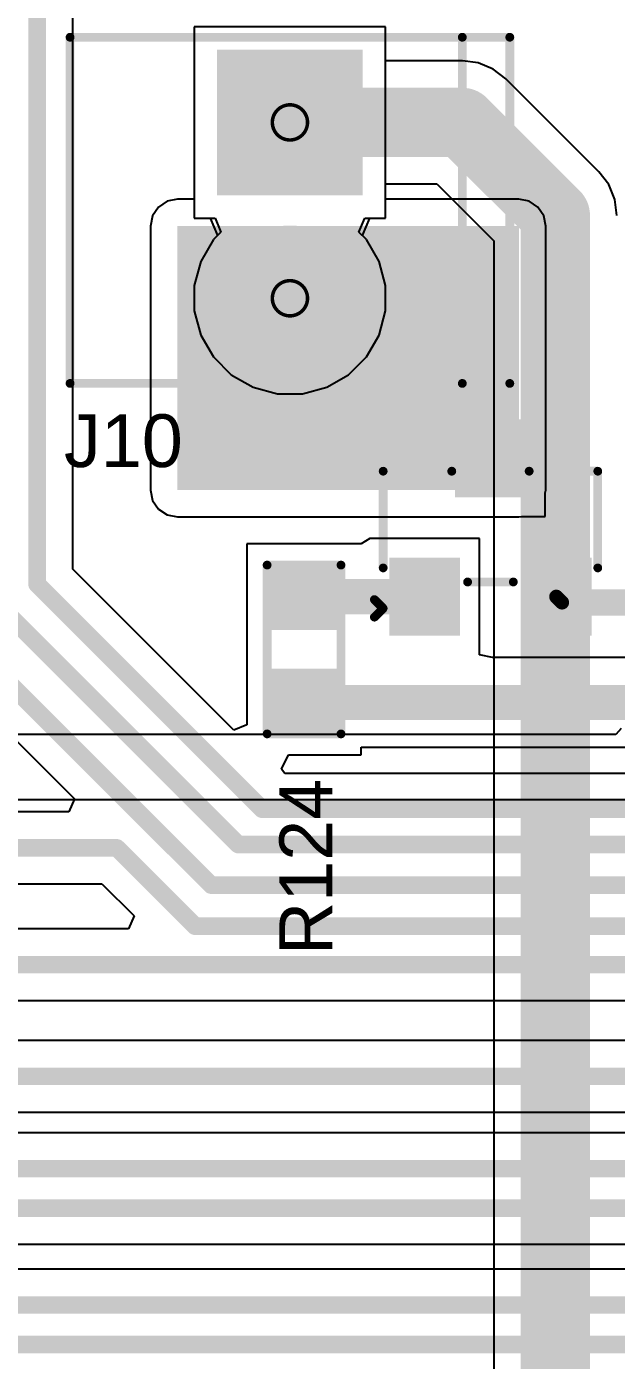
# Model space of a CAD drawing. Header units: inches. Extents: x -36 to 349, y -11 to 240.
# Drawn here: x 16.67 to 25.19, y 65.71 to 84.97 of the extents above; entities that cross this region are included whole.
import ezdxf

# ---------------------------------------------------------------- set-up
doc = ezdxf.new("R2010")
doc.units = ezdxf.units.IN
for name, color, linetype in [('Bottom Layer', 5, 'Continuous'), ('Bottom Solder', 6, 'Continuous'), ('Drill Drawing', 1, 'Continuous'), ('Layer 1', 16, 'Continuous'), ('Layer 2', 76, 'Continuous'), ('Mechanical 15', 56, 'Continuous'), ('Multi-Layer', 9, 'Continuous'), ('Pad Holes', 156, 'Continuous'), ('Top Layer', 1, 'Continuous'), ('Top Overlay', 2, 'Continuous'), ('Top Paste', 8, 'Continuous'), ('Top Solder', 216, 'Continuous')]:
    doc.layers.add(name, color=color, linetype=linetype)
doc.styles.add('Arial', font='', dxfattribs={"height": 0.2})
doc.styles.get('Arial').set_extended_font_data('Arial')

# ---------------------------------------------------------------- blocks, each defined once
blk = doc.blocks.new('R___0603_41')
at = {"layer": 'Top Layer'}
for points in [[(-0.381, 0.4445), (-0.381, -0.4445), (-1.143, -0.4445), (-1.143, 0.4445)], [(1.143, 0.4445), (1.143, -0.4445), (0.381, -0.4445), (0.381, 0.4445)]]:
    blk.add_hatch(color=1, dxfattribs=at).paths.add_polyline_path(points)
at = {"layer": 'Top Paste'}
for points in [[(-0.381, 0.4445), (-0.381, -0.4445), (-1.143, -0.4445), (-1.143, 0.4445)], [(1.143, 0.4445), (1.143, -0.4445), (0.381, -0.4445), (0.381, 0.4445)]]:
    blk.add_hatch(color=8, dxfattribs=at).paths.add_polyline_path(points)
at = {"layer": 'Top Solder'}
for points in [[(-0.2794, 0.5461), (-0.2794, -0.5461), (-1.2446, -0.5461), (-1.2446, 0.5461)], [(1.2446, 0.5461), (1.2446, -0.5461), (0.2794, -0.5461), (0.2794, 0.5461)]]:
    blk.add_hatch(color=216, dxfattribs=at).paths.add_polyline_path(points)
at = {"layer": 'Top Overlay'}
for points in [[(-1.2192, 0.5334, 0.127, 0.127, 0), (-1.2192, -0.5334, 0.127, 0.127, 0)], [(-1.2192, 0.5334, 0.127, 0.127, 0), (1.2192, 0.5334, 0.127, 0.127, 0)], [(1.2192, 0.5334, 0.127, 0.127, 0), (1.2192, -0.5334, 0.127, 0.127, 0)], [(-1.2192, -0.5334, 0.127, 0.127, 0), (1.2192, -0.5334, 0.127, 0.127, 0)]]:
    blk.add_lwpolyline(points, format="xyseb", dxfattribs=at)
for points in [[(-1.25095, 0.5334, 0.0635, 0.0635, 1), (-1.18745, 0.5334, 0.0635, 0.0635, 1)], [(-1.25095, 0.5334, 0.0635, 0.0635, 1), (-1.18745, 0.5334, 0.0635, 0.0635, 1)], [(1.18745, 0.5334, 0.0635, 0.0635, 1), (1.25095, 0.5334, 0.0635, 0.0635, 1)], [(1.18745, 0.5334, 0.0635, 0.0635, 1), (1.25095, 0.5334, 0.0635, 0.0635, 1)], [(-1.25095, -0.5334, 0.0635, 0.0635, 1), (-1.18745, -0.5334, 0.0635, 0.0635, 1)], [(-1.25095, -0.5334, 0.0635, 0.0635, 1), (-1.18745, -0.5334, 0.0635, 0.0635, 1)], [(1.18745, -0.5334, 0.0635, 0.0635, 1), (1.25095, -0.5334, 0.0635, 0.0635, 1)], [(1.18745, -0.5334, 0.0635, 0.0635, 1), (1.25095, -0.5334, 0.0635, 0.0635, 1)]]:
    blk.add_lwpolyline(points, format="xyseb", close=True, dxfattribs=at)
blk = doc.blocks.new('SOT_23_306')
at = {"layer": 'Top Layer'}
for points in [[(-0.41, 1.46), (0.41, 1.46), (0.41, 0.54), (-0.41, 0.54)], [(-1.36, -0.54), (-0.54, -0.54), (-0.54, -1.46), (-1.36, -1.46)], [(0.54, -0.54), (1.36, -0.54), (1.36, -1.46), (0.54, -1.46)]]:
    blk.add_hatch(color=1, dxfattribs=at).paths.add_polyline_path(points)
at = {"layer": 'Top Paste'}
for points in [[(-0.41, 1.46), (0.41, 1.46), (0.41, 0.54), (-0.41, 0.54)], [(-1.36, -0.54), (-0.54, -0.54), (-0.54, -1.46), (-1.36, -1.46)], [(0.54, -0.54), (1.36, -0.54), (1.36, -1.46), (0.54, -1.46)]]:
    blk.add_hatch(color=8, dxfattribs=at).paths.add_polyline_path(points)
at = {"layer": 'Top Solder'}
for points in [[(-0.512, 1.562), (0.512, 1.562), (0.512, 0.438), (-0.512, 0.438)], [(-1.462, -0.438), (-0.438, -0.438), (-0.438, -1.562), (-1.462, -1.562)], [(0.438, -0.438), (1.462, -0.438), (1.462, -1.562), (0.438, -1.562)]]:
    blk.add_hatch(color=216, dxfattribs=at).paths.add_polyline_path(points)
at = {"layer": 'Top Overlay'}
for points in [[(-1.549, 0.813, 0.127, 0.127, 0), (-0.559, 0.813, 0.127, 0.127, 0)], [(-1.549, -0.584, 0.127, 0.127, 0), (-1.549, 0.813, 0.127, 0.127, 0)], [(0.559, 0.813, 0.127, 0.127, 0), (1.549, 0.813, 0.127, 0.127, 0)], [(1.549, -0.584, 0.127, 0.127, 0), (1.549, 0.813, 0.127, 0.127, 0)], [(-0.33, -0.787, 0.127, 0.127, 0), (0.33, -0.787, 0.127, 0.127, 0)], [(-1.676, -1.295, 0.127, 0.127, 0), (-1.676, -1.041, 0.127, 0.127, 0)], [(-1.676, -1.041, 0.127, 0.127, 0), (-1.549, -1.168, 0.127, 0.127, 0)], [(-1.676, -1.295, 0.127, 0.127, 0), (-1.549, -1.168, 0.127, 0.127, 0)]]:
    blk.add_lwpolyline(points, format="xyseb", dxfattribs=at)
for points in [[(-1.581, 0.813, 0.0635, 0.0635, 1), (-1.518, 0.813, 0.0635, 0.0635, 1)], [(-1.581, 0.813, 0.0635, 0.0635, 1), (-1.518, 0.813, 0.0635, 0.0635, 1)], [(-0.591, 0.813, 0.0635, 0.0635, 1), (-0.527, 0.813, 0.0635, 0.0635, 1)], [(0.527, 0.813, 0.0635, 0.0635, 1), (0.591, 0.813, 0.0635, 0.0635, 1)], [(1.518, 0.813, 0.0635, 0.0635, 1), (1.581, 0.813, 0.0635, 0.0635, 1)], [(1.518, 0.813, 0.0635, 0.0635, 1), (1.581, 0.813, 0.0635, 0.0635, 1)], [(-1.581, -0.584, 0.0635, 0.0635, 1), (-1.518, -0.584, 0.0635, 0.0635, 1)], [(1.518, -0.584, 0.0635, 0.0635, 1), (1.581, -0.584, 0.0635, 0.0635, 1)], [(-0.362, -0.787, 0.0635, 0.0635, 1), (-0.298, -0.787, 0.0635, 0.0635, 1)], [(0.298, -0.787, 0.0635, 0.0635, 1), (0.362, -0.787, 0.0635, 0.0635, 1)], [(-1.708, -1.041, 0.0635, 0.0635, 1), (-1.645, -1.041, 0.0635, 0.0635, 1)], [(-1.708, -1.041, 0.0635, 0.0635, 1), (-1.645, -1.041, 0.0635, 0.0635, 1)], [(-1.581, -1.168, 0.0635, 0.0635, 1), (-1.518, -1.168, 0.0635, 0.0635, 1)], [(-1.581, -1.168, 0.0635, 0.0635, 1), (-1.518, -1.168, 0.0635, 0.0635, 1)], [(-1.708, -1.295, 0.0635, 0.0635, 1), (-1.645, -1.295, 0.0635, 0.0635, 1)], [(-1.708, -1.295, 0.0635, 0.0635, 1), (-1.645, -1.295, 0.0635, 0.0635, 1)]]:
    blk.add_lwpolyline(points, format="xyseb", close=True, dxfattribs=at)
blk = doc.blocks.new('0022112022_342')
at = {"layer": 'Bottom Layer'}
blk.add_hatch(color=5, dxfattribs=at).paths.add_polyline_path([(-2.27, 1), (-0.27, 1), (-0.27, -1), (-2.27, -1)])
h = blk.add_hatch(color=5, dxfattribs=at)
edge = h.paths.add_edge_path()
edge.add_arc((1.27, 0), 1, 0, 360)
at = {"layer": 'Bottom Solder'}
blk.add_hatch(color=6, dxfattribs=at).paths.add_polyline_path([(-2.321, 1.051), (-0.219, 1.051), (-0.219, -1.051), (-2.321, -1.051)])
h = blk.add_hatch(color=6, dxfattribs=at)
edge = h.paths.add_edge_path()
edge.add_arc((1.27, 0), 1.051, 0, 360)
at = {"layer": 'Layer 1'}
blk.add_hatch(color=16, dxfattribs=at).paths.add_polyline_path([(-2.27, 1), (-0.27, 1), (-0.27, -1), (-2.27, -1)])
h = blk.add_hatch(color=16, dxfattribs=at)
edge = h.paths.add_edge_path()
edge.add_arc((1.27, 0), 1, 0, 360)
at = {"layer": 'Layer 2'}
blk.add_hatch(color=76, dxfattribs=at).paths.add_polyline_path([(-2.27, 1), (-0.27, 1), (-0.27, -1), (-2.27, -1)])
h = blk.add_hatch(color=76, dxfattribs=at)
edge = h.paths.add_edge_path()
edge.add_arc((1.27, 0), 1, 0, 360)
at = {"layer": 'Multi-Layer'}
blk.add_hatch(color=9, dxfattribs=at).paths.add_polyline_path([(-2.27, 1), (-0.27, 1), (-0.27, -1), (-2.27, -1)])
h = blk.add_hatch(color=9, dxfattribs=at)
edge = h.paths.add_edge_path()
edge.add_arc((1.27, 0), 1, 0, 360)
at = {"layer": 'Pad Holes'}
h = blk.add_hatch(color=7, dxfattribs=at)
edge = h.paths.add_edge_path()
edge.add_arc((-1.27, 0), 0.6, 0, 360)
h = blk.add_hatch(color=7, dxfattribs=at)
edge = h.paths.add_edge_path()
edge.add_arc((1.27, 0), 0.6, 0, 360)
at = {"layer": 'Top Layer'}
blk.add_hatch(color=1, dxfattribs=at).paths.add_polyline_path([(-2.27, 1), (-0.27, 1), (-0.27, -1), (-2.27, -1)])
h = blk.add_hatch(color=1, dxfattribs=at)
edge = h.paths.add_edge_path()
edge.add_arc((1.27, 0), 1, 0, 360)
at = {"layer": 'Top Solder'}
blk.add_hatch(color=216, dxfattribs=at).paths.add_polyline_path([(-2.321, 1.051), (-0.219, 1.051), (-0.219, -1.051), (-2.321, -1.051)])
h = blk.add_hatch(color=216, dxfattribs=at)
edge = h.paths.add_edge_path()
edge.add_arc((1.27, 0), 1.051, 0, 360)
at = {"layer": 'Mechanical 15'}
blk.add_lwpolyline([(0, 0.412, 0.00254, 0.00254, 0), (0, 0.413, 0.00254, 0.00254, 0)], format="xyseb", dxfattribs=at)
for points in [[(-0.001, 0.412, 0.00127, 0.00127, 1), (0, 0.412, 0.00127, 0.00127, 1)], [(0, 0.413, 0.00127, 0.00127, 1), (0.001, 0.413, 0.00127, 0.00127, 1)]]:
    blk.add_lwpolyline(points, format="xyseb", close=True, dxfattribs=at)
at = {"layer": 'Top Overlay'}
for points in [[(2.5, 3.175, 0.127, 0.127, 0), (-2.5, 3.175, 0.127, 0.127, 0)], [(-2.5, -3.175, 0.127, 0.127, 0), (-2.5, 3.175, 0.127, 0.127, 0)], [(2.5, -3.175, 0.127, 0.127, 0), (2.5, 3.175, 0.127, 0.127, 0)], [(-2.5, 2.489, 0.127, 0.127, 0), (2.5, 2.489, 0.127, 0.127, 0)], [(2.5, -3.175, 0.127, 0.127, 0), (-2.5, -3.175, 0.127, 0.127, 0)]]:
    blk.add_lwpolyline(points, format="xyseb", dxfattribs=at)
for points in [[(-2.532, 3.175, 0.0635, 0.0635, 1), (-2.468, 3.175, 0.0635, 0.0635, 1)], [(-2.532, 3.175, 0.0635, 0.0635, 1), (-2.468, 3.175, 0.0635, 0.0635, 1)], [(2.468, 3.175, 0.0635, 0.0635, 1), (2.532, 3.175, 0.0635, 0.0635, 1)], [(2.468, 3.175, 0.0635, 0.0635, 1), (2.532, 3.175, 0.0635, 0.0635, 1)], [(-2.532, 2.489, 0.0635, 0.0635, 1), (-2.468, 2.489, 0.0635, 0.0635, 1)], [(2.468, 2.489, 0.0635, 0.0635, 1), (2.532, 2.489, 0.0635, 0.0635, 1)], [(-2.532, -3.175, 0.0635, 0.0635, 1), (-2.468, -3.175, 0.0635, 0.0635, 1)], [(-2.532, -3.175, 0.0635, 0.0635, 1), (-2.468, -3.175, 0.0635, 0.0635, 1)], [(2.468, -3.175, 0.0635, 0.0635, 1), (2.532, -3.175, 0.0635, 0.0635, 1)], [(2.468, -3.175, 0.0635, 0.0635, 1), (2.532, -3.175, 0.0635, 0.0635, 1)]]:
    blk.add_lwpolyline(points, format="xyseb", close=True, dxfattribs=at)

msp = doc.modelspace()

# ---------------------------------------------------------------- hatches: boundary and pattern name
at = {"layer": 'Top Layer'}
msp.add_hatch(color=1, dxfattribs=at).paths.add_polyline_path([(18.847, 78.28), (23.778, 78.28), (23.778, 82.093), (18.847, 82.093)])

# ---------------------------------------------------------------- linework, layer by layer
at = {"layer": 'Bottom Layer'}
for p, q in [((21.853, 84.972), (19.091, 84.972)), ((19.091, 84.972), (19.091, 82.21)), ((21.853, 84.48), (21.853, 84.972)), ((22.962, 84.48), (21.853, 84.48)), ((23.192, 84.45), (22.962, 84.48)), ((23.406, 84.361), (23.192, 84.45)), ((23.59, 84.22), (23.406, 84.361)), ((24.933, 82.876), (23.59, 84.22)), ((25.075, 82.692), (24.933, 82.876)), ((21.853, 82.21), (21.853, 82.703)), ((21.853, 82.703), (22.594, 82.703)), ((22.594, 82.703), (23.417, 81.88)), ((25.163, 82.478), (25.075, 82.692)), ((25.194, 82.248), (25.163, 82.478)), ((19.091, 82.21), (19.391, 82.21)), ((19.391, 82.21), (19.475, 82.007)), ((21.469, 82.007), (21.554, 82.21)), ((21.554, 82.21), (21.853, 82.21)), ((19.367, 81.899), (19.186, 81.584)), ((19.475, 82.007), (19.367, 81.899)), ((21.577, 81.899), (21.469, 82.007)), ((21.759, 81.584), (21.577, 81.899)), ((23.417, 81.88), (23.417, 57.156)), ((19.186, 81.584), (19.091, 81.233)), ((21.853, 81.233), (21.759, 81.584)), ((19.091, 81.233), (19.091, 80.87)), ((21.853, 80.87), (21.853, 81.233)), ((19.091, 80.87), (19.186, 80.518)), ((21.759, 80.518), (21.853, 80.87)), ((19.186, 80.518), (19.367, 80.203)), ((21.577, 80.203), (21.759, 80.518)), ((19.367, 80.203), (19.624, 79.946)), ((21.32, 79.946), (21.577, 80.203)), ((19.624, 79.946), (19.939, 79.765)), ((21.005, 79.765), (21.32, 79.946)), ((19.939, 79.765), (20.291, 79.67)), ((20.654, 79.67), (21.005, 79.765)), ((20.291, 79.67), (20.654, 79.67))]:
    msp.add_line(p, q, dxfattribs=at)
for points in [[(20.472, 83.591, 1, 1, 0), (22.962, 83.591, 1, 1, 0)], [(22.962, 83.591, 1, 1, 0), (24.305, 82.248, 1, 1, 0)], [(24.305, 56.554, 1, 1, 0), (24.305, 82.248, 1, 1, 0)]]:
    msp.add_lwpolyline(points, format="xyseb", dxfattribs=at)
for points in [[(20.222, 83.591, 0.5, 0.5, 1), (20.722, 83.591, 0.5, 0.5, 1)], [(22.712, 83.591, 0.5, 0.5, 1), (23.212, 83.591, 0.5, 0.5, 1)], [(22.712, 83.591, 0.5, 0.5, 1), (23.212, 83.591, 0.5, 0.5, 1)], [(24.055, 82.248, 0.5, 0.5, 1), (24.555, 82.248, 0.5, 0.5, 1)], [(24.055, 82.248, 0.5, 0.5, 1), (24.555, 82.248, 0.5, 0.5, 1)]]:
    msp.add_lwpolyline(points, format="xyseb", close=True, dxfattribs=at)
at = {"layer": 'Drill Drawing'}
for points in [[(20.726, 83.591, 0.0508, 0.0508, 1), (20.218, 83.591, 0.0508, 0.0508, 1)], [(20.206, 83.591, 0.0254, 0.0254, 1), (20.231, 83.591, 0.0254, 0.0254, 1)], [(20.714, 83.591, 0.0254, 0.0254, 1), (20.739, 83.591, 0.0254, 0.0254, 1)], [(20.726, 81.051, 0.0508, 0.0508, 1), (20.218, 81.051, 0.0508, 0.0508, 1)], [(20.206, 81.051, 0.0254, 0.0254, 1), (20.231, 81.051, 0.0254, 0.0254, 1)], [(20.714, 81.051, 0.0254, 0.0254, 1), (20.739, 81.051, 0.0254, 0.0254, 1)]]:
    msp.add_lwpolyline(points, format="xyseb", close=True, dxfattribs=at)
at = {"layer": 'Layer 1'}
for p, q in [((21.853, 84.972), (19.091, 84.972)), ((19.091, 84.972), (19.091, 82.21)), ((21.853, 82.21), (21.853, 84.972)), ((19.091, 82.21), (19.319, 82.21)), ((19.319, 82.21), (19.424, 81.956)), ((21.52, 81.956), (21.626, 82.21)), ((21.626, 82.21), (21.853, 82.21)), ((19.367, 81.899), (19.186, 81.584)), ((19.424, 81.956), (19.367, 81.899)), ((21.577, 81.899), (21.52, 81.956)), ((21.759, 81.584), (21.577, 81.899)), ((19.186, 81.584), (19.091, 81.233)), ((21.853, 81.233), (21.759, 81.584)), ((19.091, 81.233), (19.091, 80.87)), ((21.853, 80.87), (21.853, 81.233)), ((19.091, 80.87), (19.186, 80.518)), ((21.759, 80.518), (21.853, 80.87)), ((19.186, 80.518), (19.367, 80.203)), ((21.577, 80.203), (21.759, 80.518)), ((19.367, 80.203), (19.624, 79.946)), ((21.32, 79.946), (21.577, 80.203)), ((19.624, 79.946), (19.939, 79.765)), ((21.005, 79.765), (21.32, 79.946)), ((19.939, 79.765), (20.291, 79.67)), ((20.654, 79.67), (21.005, 79.765)), ((20.291, 79.67), (20.654, 79.67))]:
    msp.add_line(p, q, dxfattribs=at)
at = {"layer": 'Layer 2'}
for p, q in [((21.853, 84.972), (19.091, 84.972)), ((19.091, 84.972), (19.091, 82.21)), ((21.853, 82.21), (21.853, 84.972)), ((19.091, 82.21), (19.319, 82.21)), ((19.319, 82.21), (19.424, 81.956)), ((21.52, 81.956), (21.626, 82.21)), ((21.626, 82.21), (21.853, 82.21)), ((19.367, 81.899), (19.186, 81.584)), ((19.424, 81.956), (19.367, 81.899)), ((21.577, 81.899), (21.52, 81.956)), ((21.759, 81.584), (21.577, 81.899)), ((19.186, 81.584), (19.091, 81.233)), ((21.853, 81.233), (21.759, 81.584)), ((19.091, 81.233), (19.091, 80.87)), ((21.853, 80.87), (21.853, 81.233)), ((19.091, 80.87), (19.186, 80.518)), ((21.759, 80.518), (21.853, 80.87)), ((19.186, 80.518), (19.367, 80.203)), ((21.577, 80.203), (21.759, 80.518)), ((19.367, 80.203), (19.624, 79.946)), ((21.32, 79.946), (21.577, 80.203)), ((19.624, 79.946), (19.939, 79.765)), ((21.005, 79.765), (21.32, 79.946)), ((19.939, 79.765), (20.291, 79.67)), ((20.654, 79.67), (21.005, 79.765)), ((20.291, 79.67), (20.654, 79.67)), ((25.177, 74.752), (7.832, 74.752)), ((25.254, 74.835), (25.177, 74.752)), ((6.715, 73.812), (33.308, 73.812))]:
    msp.add_line(p, q, dxfattribs=at)
at = {"layer": 'Top Layer'}
for p, q in [((17.339, 77.137), (17.339, 107.532)), ((21.853, 84.972), (19.091, 84.972)), ((19.091, 84.972), (19.091, 82.481)), ((21.853, 82.481), (21.853, 84.972)), ((18.698, 82.452), (18.572, 82.367)), ((18.847, 82.481), (18.698, 82.452)), ((19.091, 82.481), (18.847, 82.481)), ((23.778, 82.481), (21.853, 82.481)), ((23.927, 82.452), (23.778, 82.481)), ((24.053, 82.367), (23.927, 82.452)), ((18.572, 82.367), (18.488, 82.241)), ((24.137, 82.241), (24.053, 82.367)), ((18.488, 82.241), (18.458, 82.093)), ((18.458, 82.093), (18.458, 78.28)), ((24.166, 82.093), (24.137, 82.241)), ((24.166, 78.28), (24.166, 82.093)), ((18.458, 78.28), (18.488, 78.131)), ((24.159, 78.242), (24.166, 78.28)), ((24.159, 77.899), (24.159, 78.242)), ((18.488, 78.131), (18.572, 78.005)), ((18.572, 78.005), (18.698, 77.921)), ((18.698, 77.921), (18.847, 77.892)), ((18.847, 77.892), (23.778, 77.892)), ((23.778, 77.892), (23.816, 77.899)), ((23.816, 77.899), (24.159, 77.899)), ((21.501, 77.502), (19.85, 77.502)), ((19.85, 77.502), (19.85, 75.978)), ((21.627, 77.581), (21.501, 77.502)), ((23.209, 77.581), (21.627, 77.581)), ((21.627, 77.581), (21.627, 77.581)), ((23.209, 75.899), (23.209, 77.581)), ((19.662, 74.813), (17.339, 77.137)), ((19.85, 75.978), (19.85, 74.891)), ((23.396, 75.86), (23.209, 75.899)), ((25.79, 75.86), (23.396, 75.86)), ((15.56, 75.618), (17.359, 73.819)), ((19.85, 74.891), (19.662, 74.813)), ((21.501, 74.454), (21.501, 74.565)), ((21.501, 74.565), (25.765, 74.565)), ((20.35, 74.251), (20.452, 74.454)), ((20.452, 74.454), (21.501, 74.454)), ((20.397, 74.188), (20.35, 74.251)), ((39.492, 74.188), (20.397, 74.188)), ((17.359, 73.819), (17.281, 73.631)), ((17.281, 73.631), (13.34, 73.631)), ((13.34, 72.595), (17.756, 72.595)), ((17.756, 72.595), (18.221, 72.13)), ((18.221, 72.13), (18.143, 71.943)), ((18.143, 71.943), (13.34, 71.943)), ((13.516, 70.907), (39.779, 70.907)), ((39.468, 70.331), (13.34, 70.331)), ((13.34, 69.295), (38.815, 69.295)), ((38.834, 68.997), (13.34, 68.997)), ((14.566, 67.39), (34.527, 67.39)), ((34.499, 67.028), (14.468, 67.028))]:
    msp.add_line(p, q, dxfattribs=at)
for points in [[(16.821, 76.922, 0.254, 0.254, 0), (16.821, 107.532, 0.254, 0.254, 0)], [(20.472, 81.051, 0.762, 0.762, 0), (20.628, 80.896, 0.762, 0.762, 0)], [(20.628, 79.186, 0.762, 0.762, 0), (20.628, 80.896, 0.762, 0.762, 0)], [(20.628, 79.186, 0.762, 0.762, 0), (21.074, 78.74, 0.762, 0.762, 0)], [(21.074, 78.74, 0.762, 0.762, 0), (23.368, 78.74, 0.762, 0.762, 0)], [(16.821, 76.922, 0.254, 0.254, 0), (20.073, 73.67, 0.254, 0.254, 0)], [(20.676, 76.74, 0.508, 0.508, 0), (22.418, 76.74, 0.508, 0.508, 0)], [(16.223, 76.664, 0.254, 0.254, 0), (19.727, 73.16, 0.254, 0.254, 0)], [(24.401, 76.657, 0.381, 0.381, 0), (28.051, 76.657, 0.381, 0.381, 0)], [(24.318, 76.74, 0.203, 0.203, 0), (24.401, 76.657, 0.203, 0.203, 0)], [(15.774, 76.136, 0.254, 0.254, 0), (19.336, 72.574, 0.254, 0.254, 0)], [(20.676, 75.216, 0.508, 0.508, 0), (20.679, 75.213, 0.508, 0.508, 0)], [(20.679, 75.213, 0.508, 0.508, 0), (25.989, 75.213, 0.508, 0.508, 0)], [(20.073, 73.67, 0.254, 0.254, 0), (39.707, 73.67, 0.254, 0.254, 0)], [(12.578, 73.113, 0.254, 0.254, 0), (17.971, 73.113, 0.254, 0.254, 0)], [(17.971, 73.113, 0.254, 0.254, 0), (19.104, 71.981, 0.254, 0.254, 0)], [(19.727, 73.16, 0.254, 0.254, 0), (39.997, 73.16, 0.254, 0.254, 0)], [(19.336, 72.574, 0.254, 0.254, 0), (40.155, 72.574, 0.254, 0.254, 0)], [(19.104, 71.981, 0.254, 0.254, 0), (40.306, 71.981, 0.254, 0.254, 0)], [(12.819, 71.425, 0.254, 0.254, 0), (40.495, 71.425, 0.254, 0.254, 0)], [(12.578, 69.813, 0.254, 0.254, 0), (39.683, 69.813, 0.254, 0.254, 0)], [(12.743, 68.479, 0.254, 0.254, 0), (39.094, 68.479, 0.254, 0.254, 0)], [(14.351, 67.908, 0.254, 0.254, 0), (39.267, 67.908, 0.254, 0.254, 0)], [(3.39, 66.51, 0.254, 0.254, 0), (39.248, 66.51, 0.254, 0.254, 0)], [(6.064, 65.94, 0.254, 0.254, 0), (39.367, 65.94, 0.254, 0.254, 0)]]:
    msp.add_lwpolyline(points, format="xyseb", dxfattribs=at)
for points in [[(20.282, 81.051, 0.381, 0.381, 1), (20.663, 81.051, 0.381, 0.381, 1)], [(20.437, 80.896, 0.381, 0.381, 1), (20.818, 80.896, 0.381, 0.381, 1)], [(20.437, 80.896, 0.381, 0.381, 1), (20.818, 80.896, 0.381, 0.381, 1)], [(20.437, 79.186, 0.381, 0.381, 1), (20.818, 79.186, 0.381, 0.381, 1)], [(20.437, 79.186, 0.381, 0.381, 1), (20.818, 79.186, 0.381, 0.381, 1)], [(20.884, 78.74, 0.381, 0.381, 1), (21.265, 78.74, 0.381, 0.381, 1)], [(20.884, 78.74, 0.381, 0.381, 1), (21.265, 78.74, 0.381, 0.381, 1)], [(23.177, 78.74, 0.381, 0.381, 1), (23.558, 78.74, 0.381, 0.381, 1)], [(16.757, 76.922, 0.127, 0.127, 1), (16.884, 76.922, 0.127, 0.127, 1)], [(16.757, 76.922, 0.127, 0.127, 1), (16.884, 76.922, 0.127, 0.127, 1)], [(20.549, 76.74, 0.254, 0.254, 1), (20.803, 76.74, 0.254, 0.254, 1)], [(22.291, 76.74, 0.254, 0.254, 1), (22.545, 76.74, 0.254, 0.254, 1)], [(24.306, 76.657, 0.191, 0.191, 1), (24.496, 76.657, 0.191, 0.191, 1)], [(24.267, 76.74, 0.102, 0.102, 1), (24.369, 76.74, 0.102, 0.102, 1)], [(24.35, 76.657, 0.102, 0.102, 1), (24.452, 76.657, 0.102, 0.102, 1)], [(20.549, 75.216, 0.254, 0.254, 1), (20.803, 75.216, 0.254, 0.254, 1)], [(20.552, 75.213, 0.254, 0.254, 1), (20.806, 75.213, 0.254, 0.254, 1)], [(20.552, 75.213, 0.254, 0.254, 1), (20.806, 75.213, 0.254, 0.254, 1)], [(20.009, 73.67, 0.127, 0.127, 1), (20.136, 73.67, 0.127, 0.127, 1)], [(20.009, 73.67, 0.127, 0.127, 1), (20.136, 73.67, 0.127, 0.127, 1)], [(17.907, 73.113, 0.127, 0.127, 1), (18.034, 73.113, 0.127, 0.127, 1)], [(17.907, 73.113, 0.127, 0.127, 1), (18.034, 73.113, 0.127, 0.127, 1)], [(19.663, 73.16, 0.127, 0.127, 1), (19.79, 73.16, 0.127, 0.127, 1)], [(19.663, 73.16, 0.127, 0.127, 1), (19.79, 73.16, 0.127, 0.127, 1)], [(19.273, 72.574, 0.127, 0.127, 1), (19.4, 72.574, 0.127, 0.127, 1)], [(19.273, 72.574, 0.127, 0.127, 1), (19.4, 72.574, 0.127, 0.127, 1)], [(19.04, 71.981, 0.127, 0.127, 1), (19.167, 71.981, 0.127, 0.127, 1)], [(19.04, 71.981, 0.127, 0.127, 1), (19.167, 71.981, 0.127, 0.127, 1)]]:
    msp.add_lwpolyline(points, format="xyseb", close=True, dxfattribs=at)

# ---------------------------------------------------------------- block references
for name, p, rotation in [('0022112022_342', (20.472, 82.321), 270), ('R___0603_41', (20.676, 75.978), 90)]:
    msp.add_blockref(name, p, dxfattribs=dict(rotation=rotation))
msp.add_blockref('SOT_23_306', (23.368, 77.74))

# ---------------------------------------------------------------- texts
at = {"layer": 'Top Overlay', "style": 'Arial'}
msp.add_text('J10', height=0.762, dxfattribs=at).set_placement((17.209, 78.613))
msp.add_text('R124', height=0.762, rotation=90, dxfattribs=at).set_placement((21.082, 71.565))

doc.saveas('drawing.dxf')
